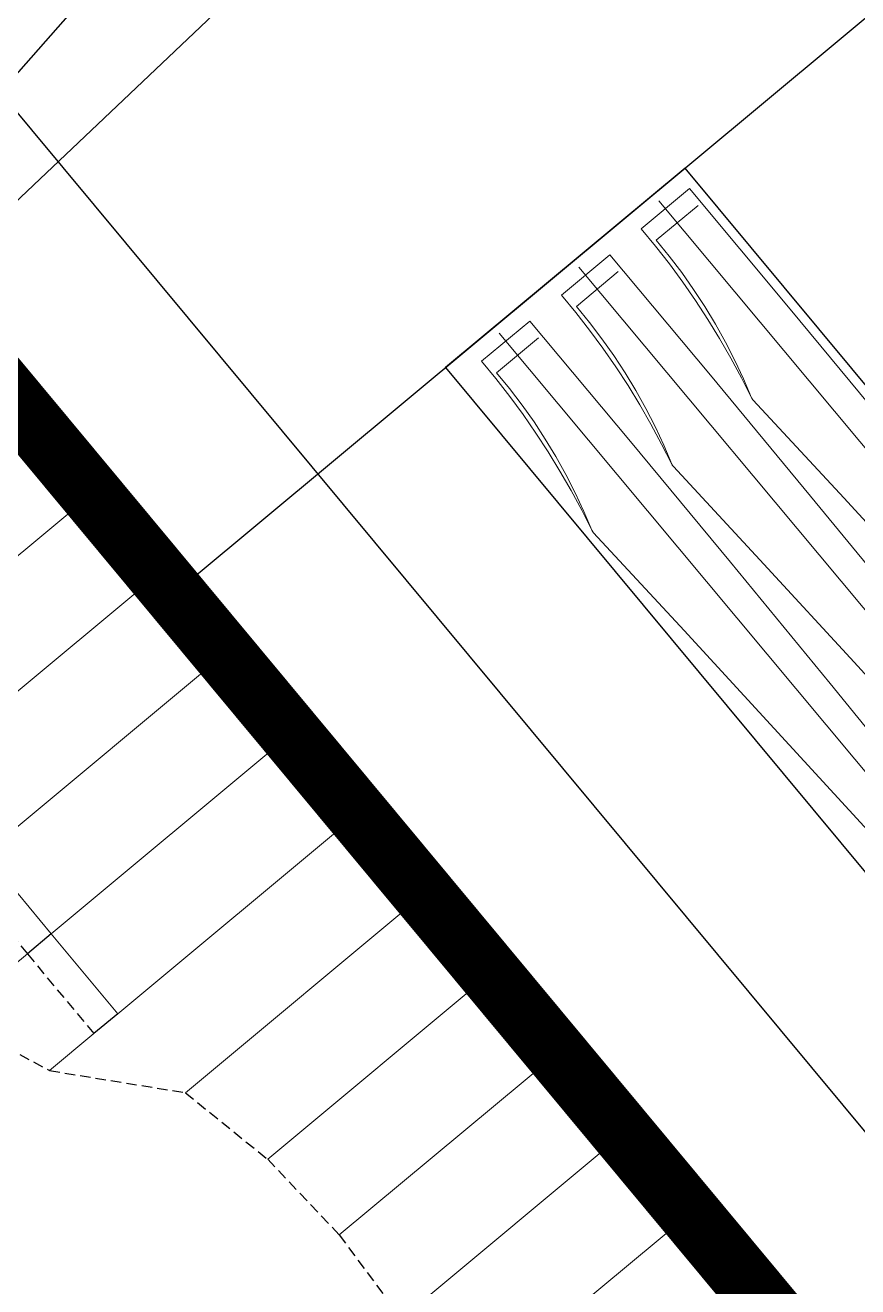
# Model space of a CAD drawing. Header units: metres. Extents: x 544752 to 548977, y 1840603 to 1844608.
# Drawn here: x 546210.3 to 546250.4, y 1843063.6 to 1843124.3 of the extents above; entities that cross this region are included whole.
import ezdxf

# ---------------------------------------------------------------- set-up
doc = ezdxf.new("R2010")
doc.units = ezdxf.units.M
doc.header["$MEASUREMENT"] = 0
doc.linetypes.add('ACAD_ISO02W100', pattern=[15, 12, -3])
doc.linetypes.add('Anordnung Grundriss$0$GESTRICHELT', pattern=[0.75, 0.5, -0.25])
doc.layers.add('Anordnung Grundriss$0$FBC-Windkraftstandort', color=7, linetype='Continuous')
doc.layers.add('C-ROAD', color=7, linetype='Continuous')
for name, color, linetype, lineweight in [('C-ROAD-CORR', 5, 'Continuous', 0), ('C-ROAD-LINK', 150, 'Continuous', 0), ('C-TOPO-FEAT', 94, 'Continuous', 5), ('Line5', 5, 'Continuous', 13), ('Line7', 7, 'Continuous', 20), ('Đường', 5, 'ACAD_ISO02W100', 5)]:
    doc.layers.add(name, color=color, linetype=linetype, lineweight=lineweight)

# ---------------------------------------------------------------- blocks, each defined once
blk = doc.blocks.new('TB')
at = {"layer": 'Anordnung Grundriss$0$FBC-Windkraftstandort', "color": 1, "ltscale": 0.2}
blk.add_lwpolyline([(-10.82, 8.256), (15.123, 74.058), (-4.205, 8.207)], dxfattribs=at)
at = {"layer": 'Defpoints', "color": 5, "linetype": 'Anordnung Grundriss$0$GESTRICHELT', "lineweight": 5, "ltscale": 0.2}
blk.add_circle((-0.405, 0), 105.728, dxfattribs=at)
blk = doc.blocks.new('FREFEWRFERWF')
at = {"layer": 'Line5', "color": 5}
for p, q in [((-12.755, -0.815), (-14.436, 70.206)), ((-7.212, -0.684), (-8.893, 70.337)), ((-1.669, -0.553), (-3.35, 70.468)), ((-14.245, 0.572), (-11.332, 0.641)), ((-8.702, 0.703), (-5.789, 0.772)), ((-3.159, 0.835), (-0.246, 0.904)), ((-3.362, -0.079), (0, 0)), ((-14.448, -0.342), (-11.086, -0.262)), ((-8.905, -0.211), (-5.543, -0.131))]:
    blk.add_line(p, q, dxfattribs=at)
at = {"layer": 'Line5', "color": 5, "flags": 128}
for points in [[(-13.976, 69.593), (-13.511, 61.838), (-13.083, 54.081), (-12.69, 46.322), (-12.333, 38.561), (-12.012, 30.799), (-11.726, 23.035), (-11.477, 15.27), (-11.264, 7.505), (-11.086, -0.262)], [(-8.433, 69.724), (-7.968, 61.969), (-7.54, 54.212), (-7.147, 46.453), (-6.79, 38.692), (-6.469, 30.93), (-6.183, 23.167), (-5.934, 15.402), (-5.721, 7.636), (-5.543, -0.131)], [(-2.89, 69.855), (-2.425, 62.1), (-1.997, 54.343), (-1.604, 46.584), (-1.247, 38.824), (-0.926, 31.061), (-0.64, 23.298), (-0.391, 15.533), (-0.178, 7.767), (0, 0)], [(-14.874, 69.047), (-14.902, 62.451), (-14.953, 55.856), (-15.027, 49.26), (-15.124, 42.665), (-15.245, 36.071), (-15.389, 29.476), (-15.556, 22.883), (-15.746, 16.29), (-15.96, 9.697)], [(-9.331, 69.178), (-9.359, 62.583), (-9.409, 55.987), (-9.484, 49.392), (-9.581, 42.796), (-9.702, 36.202), (-9.846, 29.607), (-10.013, 23.014), (-10.203, 16.421), (-10.417, 9.828)], [(-3.788, 69.309), (-3.816, 62.714), (-3.866, 56.118), (-3.941, 49.523), (-4.038, 42.928), (-4.159, 36.333), (-4.303, 29.739), (-4.47, 23.145), (-4.66, 16.552), (-4.874, 9.96)], [(-15.942, 9.554), (-15.946, 9.57), (-15.95, 9.585), (-15.953, 9.601), (-15.956, 9.617), (-15.958, 9.633), (-15.959, 9.649), (-15.96, 9.665), (-15.96, 9.681), (-15.96, 9.697)], [(-15.942, 9.554), (-15.601, 8.592), (-15.297, 7.618), (-15.031, 6.633), (-14.803, 5.638), (-14.613, 4.635), (-14.462, 3.625), (-14.351, 2.611), (-14.278, 1.592), (-14.245, 0.572)], [(-15.942, 9.554), (-15.644, 8.48), (-15.378, 7.396), (-15.145, 6.305), (-14.945, 5.208), (-14.779, 4.105), (-14.646, 2.998), (-14.546, 1.887), (-14.48, 0.773), (-14.448, -0.342)], [(-10.399, 9.686), (-10.403, 9.701), (-10.407, 9.717), (-10.41, 9.732), (-10.413, 9.748), (-10.415, 9.764), (-10.416, 9.78), (-10.417, 9.796), (-10.417, 9.812), (-10.417, 9.828)], [(-10.399, 9.686), (-10.058, 8.724), (-9.754, 7.749), (-9.488, 6.764), (-9.26, 5.769), (-9.07, 4.766), (-8.919, 3.756), (-8.807, 2.742), (-8.735, 1.724), (-8.702, 0.703)], [(-10.399, 9.686), (-10.101, 8.611), (-9.835, 7.527), (-9.602, 6.437), (-9.402, 5.339), (-9.236, 4.236), (-9.103, 3.129), (-9.003, 2.018), (-8.937, 0.904), (-8.905, -0.211)], [(-4.856, 9.817), (-4.86, 9.832), (-4.864, 9.848), (-4.867, 9.864), (-4.87, 9.879), (-4.872, 9.895), (-4.873, 9.911), (-4.874, 9.927), (-4.874, 9.944), (-4.874, 9.96)], [(-4.856, 9.817), (-4.515, 8.855), (-4.211, 7.88), (-3.945, 6.895), (-3.716, 5.9), (-3.527, 4.897), (-3.376, 3.888), (-3.264, 2.873), (-3.192, 1.855), (-3.159, 0.835)], [(-4.856, 9.817), (-4.558, 8.742), (-4.292, 7.659), (-4.059, 6.568), (-3.859, 5.47), (-3.693, 4.367), (-3.56, 3.26), (-3.46, 2.149), (-3.394, 1.036), (-3.362, -0.079)]]:
    blk.add_lwpolyline(points, dxfattribs=at)
at = {"layer": 'Line7', "color": 7}
for p, q in [((-0.236, 9.997), (-0.236, 9.997)), ((-0.236, 9.997), (-0.236, 9.997)), ((-0.236, 9.997), (-0.236, 9.997)), ((-15.957, 9.625), (-15.957, 9.625)), ((-15.957, 9.625), (-15.957, 9.625)), ((-15.957, 9.625), (-15.957, 9.625)), ((-11.323, 9.735), (-11.323, 9.735)), ((-11.322, 9.735), (-11.323, 9.735)), ((-11.323, 9.735), (-11.322, 9.735)), ((-10.414, 9.756), (-10.414, 9.756)), ((-10.414, 9.756), (-10.414, 9.756)), ((-10.414, 9.756), (-10.414, 9.756)), ((-5.78, 9.866), (-5.78, 9.866)), ((-5.779, 9.866), (-5.78, 9.866)), ((-5.78, 9.866), (-5.779, 9.866)), ((-4.871, 9.887), (-4.871, 9.887)), ((-4.871, 9.887), (-4.871, 9.887)), ((-4.871, 9.887), (-4.871, 9.887))]:
    blk.add_line(p, q, dxfattribs=at)
blk = doc.blocks.new('RFEWF34RF')
blk.add_lwpolyline([(467558.374, 1441381.465), (467628.374, 1441381.465), (467628.374, 1441366.465), (467558.374, 1441366.465)], close=True)
at = {"xscale": 0.9, "yscale": 0.9714285714285716, "zscale": 0.9714285714285716, "rotation": 268.6444939923905}
blk.add_blockref('FREFEWRFERWF', (467559.272, 1441366.935), dxfattribs=at)
blk = doc.blocks.new('GFERFERF')
blk.add_lwpolyline([(467513.374, 1441358.465), (467628.374, 1441358.465), (467628.374, 1441366.465), (467513.374, 1441366.465)], close=True)
blk = doc.blocks.new('VƯERFEWRFER')
blk.add_lwpolyline([(467558.374, 1441403.465), (467513.374, 1441403.465), (467513.374, 1441358.465), (467558.374, 1441358.465)], close=True)
blk = doc.blocks.new('fcwdăed')
at = {"xscale": -1, "rotation": 19.89216182940478}
for name, p in [('GFERFERF', (1396356.813, 242240.536, -3.316)), ('VƯERFEWRFER', (1396369.402, 242205.744, -3.316)), ('RFEWF34RF', (1396367.36, 242211.386, -3.316))]:
    blk.add_blockref(name, p, dxfattribs=at)

msp = doc.modelspace()

# ---------------------------------------------------------------- linework, layer by layer
at = {"layer": 'C-ROAD', "color": 1, "linetype": 'ACAD_ISO02W100', "lineweight": 60, "ltscale": 0.1, "const_width": 3, "flags": 128}
msp.add_lwpolyline([(546188.703, 1843131.557), (546262.27, 1843043.166)], dxfattribs=at)
at = {"layer": 'C-ROAD-CORR', "color": 160, "linetype": 'Continuous'}
for p, q in [((546213.516, 1843101.744, 571.768), (546201.987, 1843092.148, 561.768)), ((546201.987, 1843092.148, 561.768), (546213.516, 1843101.744, 571.768)), ((546213.516, 1843101.744, 571.768), (546201.987, 1843092.148, 561.768)), ((546216.715, 1843097.901, 571.693), (546205.186, 1843088.305, 561.693)), ((546205.186, 1843088.305, 561.693), (546216.715, 1843097.901, 571.693)), ((546216.715, 1843097.901, 571.693), (546205.186, 1843088.305, 561.693)), ((546219.913, 1843094.058, 571.618), (546208.384, 1843084.462, 561.618)), ((546208.384, 1843084.462, 561.618), (546219.913, 1843094.058, 571.618)), ((546219.913, 1843094.058, 571.618), (546208.384, 1843084.462, 561.618)), ((546223.112, 1843090.215, 571.543), (546211.583, 1843080.619, 561.543)), ((546211.583, 1843080.619, 561.543), (546223.112, 1843090.215, 571.543)), ((546223.112, 1843090.215, 571.543), (546211.583, 1843080.619, 561.543)), ((546226.311, 1843086.372, 571.468), (546214.781, 1843076.776, 561.468)), ((546214.781, 1843076.776, 561.468), (546226.311, 1843086.372, 571.468)), ((546226.311, 1843086.372, 571.468), (546214.781, 1843076.776, 561.468)), ((546229.509, 1843082.529, 571.393), (546218.033, 1843072.977, 561.439)), ((546229.509, 1843082.529, 571.393), (546218.033, 1843072.977, 561.439)), ((546229.509, 1843082.529, 571.393), (546218.033, 1843072.977, 561.439)), ((546229.509, 1843082.529, 571.393), (546218.033, 1843072.977, 561.439)), ((546211.583, 1843080.619, 561.543), (546210.43, 1843079.66, 561.573)), ((546211.583, 1843080.619, 561.543), (546210.43, 1843079.66, 561.573)), ((546210.43, 1843079.66, 561.573), (546206.766, 1843076.61, 558.395)), ((546210.43, 1843079.66, 561.573), (546206.766, 1843076.61, 558.395)), ((546210.43, 1843079.66, 561.573), (546206.766, 1843076.61, 558.395)), ((546210.43, 1843079.66, 561.573), (546206.766, 1843076.61, 558.395)), ((546232.708, 1843078.686, 571.318), (546221.998, 1843069.772, 562.029)), ((546232.708, 1843078.686, 571.318), (546221.998, 1843069.772, 562.029)), ((546232.708, 1843078.686, 571.318), (546221.998, 1843069.772, 562.029)), ((546232.708, 1843078.686, 571.318), (546221.998, 1843069.772, 562.029)), ((546214.781, 1843076.776, 561.468), (546213.628, 1843075.817, 561.498)), ((546214.781, 1843076.776, 561.468), (546213.628, 1843075.817, 561.498)), ((546213.628, 1843075.817, 561.498), (546211.493, 1843074.039, 559.646)), ((546213.628, 1843075.817, 561.498), (546211.493, 1843074.039, 559.646)), ((546213.628, 1843075.817, 561.498), (546211.493, 1843074.039, 559.646)), ((546213.628, 1843075.817, 561.498), (546211.493, 1843074.039, 559.646)), ((546235.906, 1843074.843, 571.243), (546225.443, 1843066.134, 562.168)), ((546235.906, 1843074.843, 571.243), (546225.443, 1843066.134, 562.168)), ((546235.906, 1843074.843, 571.243), (546225.443, 1843066.134, 562.168)), ((546235.906, 1843074.843, 571.243), (546225.443, 1843066.134, 562.168)), ((546239.105, 1843070.999, 571.168), (546228.434, 1843062.118, 561.913)), ((546239.105, 1843070.999, 571.168), (546228.434, 1843062.118, 561.913)), ((546239.105, 1843070.999, 571.168), (546228.434, 1843062.118, 561.913)), ((546239.105, 1843070.999, 571.168), (546228.434, 1843062.118, 561.913)), ((546242.303, 1843067.156, 571.093), (546231.112, 1843057.842, 561.387)), ((546242.303, 1843067.156, 571.093), (546231.112, 1843057.842, 561.387)), ((546242.303, 1843067.156, 571.093), (546231.112, 1843057.842, 561.387)), ((546242.303, 1843067.156, 571.093), (546231.112, 1843057.842, 561.387))]:
    msp.add_line(p, q, dxfattribs=at)
at = {"layer": 'C-ROAD-CORR', "color": 11, "linetype": 'Anordnung Grundriss$0$GESTRICHELT', "lineweight": 30}
for points in [[(546173.052, 1843138.248, 562.393), (546172.25, 1843135.305, 562.391), (546172.045, 1843133.792, 562.391), (546171.972, 1843132.267, 562.39), (546172.226, 1843129.227, 562.387), (546173.004, 1843126.277, 562.385), (546174.282, 1843123.507, 562.383), (546176.021, 1843121.002, 562.38), (546178.444, 1843118.09, 562.323), (546181.643, 1843114.247, 562.248), (546184.841, 1843110.404, 562.173), (546188.04, 1843106.561, 562.098), (546191.239, 1843102.718, 562.023), (546194.437, 1843098.875, 561.948), (546197.636, 1843095.032, 561.873), (546200.834, 1843091.189, 561.798), (546204.033, 1843087.346, 561.723), (546207.231, 1843083.503, 561.648), (546210.43, 1843079.66, 561.573), (546213.628, 1843075.817, 561.498)], [(546210.318, 1843105.587, 571.843), (546213.516, 1843101.744, 571.768), (546216.715, 1843097.901, 571.693), (546219.913, 1843094.058, 571.618), (546223.112, 1843090.215, 571.543), (546226.311, 1843086.372, 571.468), (546229.509, 1843082.529, 571.393), (546232.708, 1843078.686, 571.318), (546235.906, 1843074.843, 571.243), (546239.105, 1843070.999, 571.168), (546242.303, 1843067.156, 571.093), (546245.502, 1843063.313, 571.018)], [(546206.766, 1843076.61, 558.395), (546211.493, 1843074.039, 559.646), (546218.033, 1843072.977, 561.439), (546221.998, 1843069.772, 562.029), (546225.443, 1843066.134, 562.168), (546228.434, 1843062.118, 561.913)]]:
    msp.add_polyline3d(points, dxfattribs=at)
at = {"layer": 'C-ROAD-CORR', "color": 92, "linetype": 'Anordnung Grundriss$0$GESTRICHELT', "lineweight": 30}
for points in [[(546210.318, 1843105.587, 571.843), (546213.516, 1843101.744, 571.768), (546216.715, 1843097.901, 571.693), (546219.913, 1843094.058, 571.618), (546223.112, 1843090.215, 571.543), (546226.311, 1843086.372, 571.468), (546229.509, 1843082.529, 571.393), (546232.708, 1843078.686, 571.318), (546235.906, 1843074.843, 571.243), (546239.105, 1843070.999, 571.168), (546242.303, 1843067.156, 571.093), (546245.502, 1843063.313, 571.018)], [(546206.766, 1843076.61, 558.395), (546211.493, 1843074.039, 559.646), (546218.033, 1843072.977, 561.439), (546221.998, 1843069.772, 562.029), (546225.443, 1843066.134, 562.168), (546228.434, 1843062.118, 561.913)]]:
    msp.add_polyline3d(points, dxfattribs=at)
at = {"layer": 'C-ROAD-LINK', "color": 83, "linetype": 'Continuous', "lineweight": -3}
for p, q in [((546211.583, 1843080.619, 561.543), (546210.43, 1843079.66, 561.573)), ((546214.781, 1843076.776, 561.468), (546213.628, 1843075.817, 561.498))]:
    msp.add_line(p, q, dxfattribs=at)
at = {"layer": 'C-TOPO-FEAT', "color": 94, "linetype": 'Continuous', "lineweight": 0, "ltscale": 2}
msp.add_polyline3d([(546174.459, 1843137.729, 562.363), (546173.726, 1843135.038, 562.361), (546173.539, 1843133.655, 562.361), (546173.472, 1843132.261, 562.36), (546173.704, 1843129.481, 562.357), (546174.415, 1843126.785, 562.355), (546175.584, 1843124.252, 562.353), (546177.174, 1843121.961, 562.35), (546179.597, 1843119.05, 562.293), (546182.796, 1843115.207, 562.218), (546185.994, 1843111.364, 562.143), (546189.193, 1843107.521, 562.068), (546192.391, 1843103.678, 561.993), (546195.59, 1843099.835, 561.918), (546198.789, 1843095.991, 561.843), (546201.987, 1843092.148, 561.768), (546205.186, 1843088.305, 561.693), (546208.384, 1843084.462, 561.618), (546211.583, 1843080.619, 561.543), (546214.781, 1843076.776, 561.468)], dxfattribs=at)

# ---------------------------------------------------------------- block references
at = {"rotation": 109.878156487004}
msp.add_blockref('fcwdăed', (2057569.687, 1893736.906, 1000046.316), dxfattribs=at)
at = {"layer": 'Đường', "rotation": 154.9640115621355}
msp.add_blockref('TB', (546222.356, 1843145.676), dxfattribs=at)

doc.saveas('drawing.dxf')
